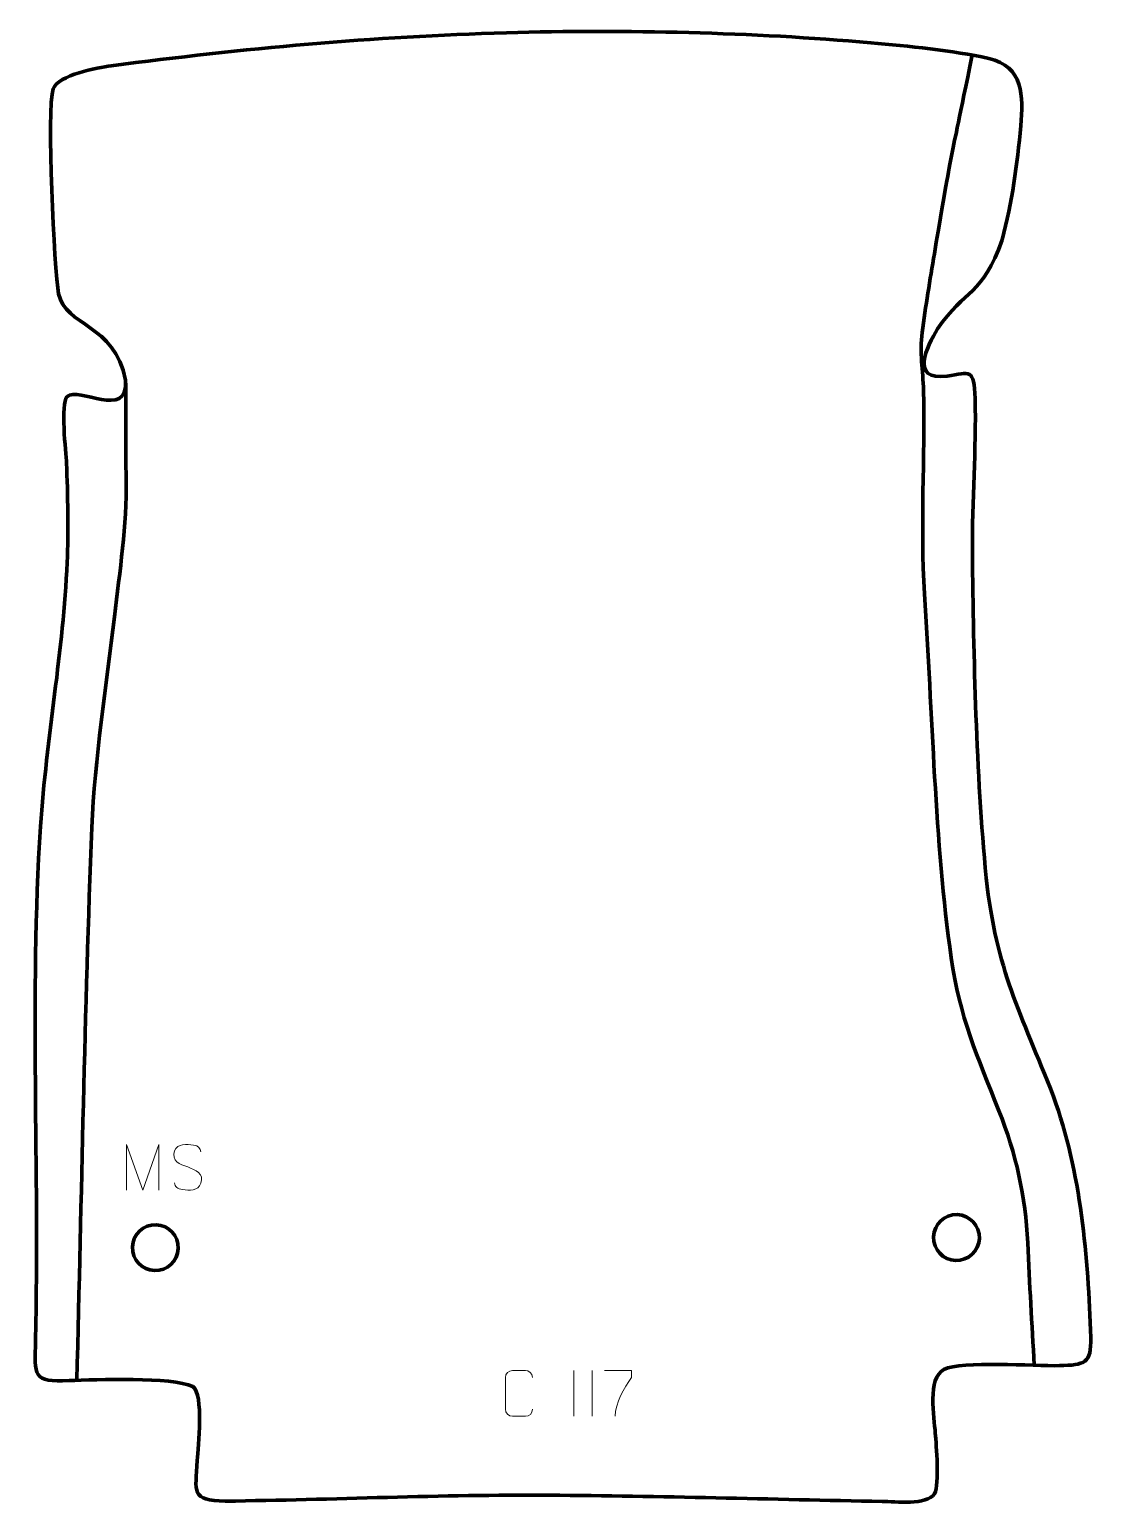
# Model space of a CAD drawing. Header units: millimetres. Extents: x 916 to 1496, y 52 to 857.
import ezdxf

# ---------------------------------------------------------------- set-up
doc = ezdxf.new("R2010")
doc.units = ezdxf.units.MM
doc.header["$MEASUREMENT"] = 0
doc.layers.add('layer 2', color=7, linetype='Continuous')
doc.layers.add('layer 3', color=7, linetype='Continuous')

msp = doc.modelspace()

# ---------------------------------------------------------------- linework, layer by layer
at = {"layer": 'layer 2', "color": 142, "lineweight": 158}
for points, knots in [([(1430.4494, 842.7565), (1416.3028, 772.555), (1421.8939, 805.0207), (1409.8274, 734.415), (1409.8274, 734.415), (1407.3852, 720.0901), (1405.1447, 705.7609), (1403.1496, 691.3667), (1403.1496, 691.3667), (1401.7055, 680.8888), (1403.6582, 670.4291), (1403.902, 659.927), (1403.902, 659.927), (1404.7628, 622.8561), (1402.1249, 586.081), (1404.4254, 548.9616), (1404.4254, 548.9616), (1408.8592, 483.9613), (1409.98, 414.1195), (1419.0423, 350.4621), (1419.0423, 350.4621), (1423.5997, 318.4497), (1433.3353, 296.5948), (1445.058, 267.1221), (1445.058, 267.1221), (1454.3006, 243.8375), (1459.6365, 220.1812), (1460.7898, 195.1396), (1460.7898, 195.1396), (1461.7175, 172.8586), (1463.0969, 150.5943), (1464.341, 128.329)], [0, 0, 0, 0, 0.11111111, 0.11111111, 0.11111111, 0.11111111, 0.22222222, 0.22222222, 0.22222222, 0.22222222, 0.33333333, 0.33333333, 0.33333333, 0.33333333, 0.44444444, 0.44444444, 0.44444444, 0.44444444, 0.55555556, 0.55555556, 0.55555556, 0.55555556, 0.66666667, 0.66666667, 0.66666667, 0.66666667, 0.77777778, 0.77777778, 0.77777778, 0.77777778, 1, 1, 1, 1]), ([(941.996, 120.0918), (944.7164, 220.4218), (946.1297, 321.2478), (950.2275, 421.4807), (950.2275, 421.4807), (951.7658, 459.1095), (958.0691, 498.7378), (962.5127, 536.3362), (962.5127, 536.3362), (965.5001, 561.6131), (969.2756, 585.9758), (968.9038, 611.5105), (968.9038, 611.5105), (968.649, 629.0091), (968.6596, 646.3402), (968.668, 663.8342)], [0, 0, 0, 0, 0.2, 0.2, 0.2, 0.2, 0.4, 0.4, 0.4, 0.4, 0.6, 0.6, 0.6, 0.6, 1, 1, 1, 1])]:
    msp.add_open_spline(points, degree=3, knots=knots, dxfattribs=at)
at = {"layer": 'layer 2', "color": 250, "lineweight": 9}
for points, knots in [([(969.1241, 223.799), (969.1241, 223.799), (969.1241, 248.7569), (969.1241, 248.7569), (969.1241, 248.7569), (969.1241, 248.7569), (978.0492, 223.799), (978.0492, 223.799), (978.0492, 223.799), (978.0492, 223.799), (986.8091, 248.7564), (986.8091, 248.7564), (986.8091, 248.7564), (986.8091, 248.7564), (986.8091, 223.799), (986.8091, 223.799)], [0, 0, 0, 0, 0.2, 0.2, 0.2, 0.2, 0.4, 0.4, 0.4, 0.4, 0.6, 0.6, 0.6, 0.6, 1, 1, 1, 1]), ([(1002.5163, 236.4489), (998.268, 237.9193), (993.3599, 239.7151), (995.365, 245.2354), (995.365, 245.2354), (996.8685, 249.3753), (1002.0821, 248.9868), (1005.6857, 248.3857), (1005.6857, 248.3857), (1008.5463, 247.9085), (1009.411, 246.6953), (1009.7216, 244.6112)], [0, 0, 0, 0, 0.25, 0.25, 0.25, 0.25, 0.5, 0.5, 0.5, 0.5, 1, 1, 1, 1]), ([(1002.5163, 236.4488), (1006.5349, 234.8021), (1011.5644, 232.9138), (1009.7304, 227.5535), (1009.7304, 227.5535), (1008.2706, 223.2871), (1003.3598, 223.5438), (999.6337, 224.0985), (999.6337, 224.0985), (996.8837, 224.5083), (995.6628, 225.7218), (995.2848, 227.834)], [0, 0, 0, 0, 0.25, 0.25, 0.25, 0.25, 0.5, 0.5, 0.5, 0.5, 1, 1, 1, 1]), ([(1190.659, 104.3332), (1190.5192, 102.0098), (1188.842, 100.5302), (1186.6943, 100.5194), (1186.6943, 100.5194), (1184.3624, 100.5198), (1182.0305, 100.5198), (1179.699, 100.5194), (1179.699, 100.5194), (1177.774, 100.414), (1175.8019, 102.2985), (1175.8131, 104.3158), (1175.8131, 104.3158), (1175.8135, 110.0859), (1175.8135, 115.8556), (1175.8131, 121.6249), (1175.8131, 121.6249), (1175.8173, 123.763), (1177.564, 125.4822), (1179.7164, 125.4687), (1179.7164, 125.4687), (1182.0421, 125.4687), (1184.3682, 125.4687), (1186.6943, 125.4687), (1186.6943, 125.4687), (1188.6409, 125.5042), (1190.6323, 124.0127), (1190.659, 121.5751)], [0, 0, 0, 0, 0.125, 0.125, 0.125, 0.125, 0.25, 0.25, 0.25, 0.25, 0.375, 0.375, 0.375, 0.375, 0.5, 0.5, 0.5, 0.5, 0.625, 0.625, 0.625, 0.625, 0.75, 0.75, 0.75, 0.75, 1, 1, 1, 1]), ([(1229.8279, 125.4715), (1229.8279, 125.4715), (1244.644, 125.4715), (1244.644, 125.4715), (1244.644, 125.4715), (1244.6437, 124.2219), (1244.6437, 122.9723), (1244.644, 121.7225), (1244.644, 121.7225), (1240.6496, 115.7254), (1235.7344, 107.8918), (1235.7344, 100.513)], [0, 0, 0, 0, 0.25, 0.25, 0.25, 0.25, 0.5, 0.5, 0.5, 0.5, 1, 1, 1, 1])]:
    msp.add_open_spline(points, degree=3, knots=knots, dxfattribs=at)
at = {"layer": 'layer 2', "color": 142, "lineweight": 200}
for points in [[(1421.4471, 185.4547), (1414.5478, 185.6981), (1409.1521, 191.4883), (1409.3954, 198.3875), (1409.3954, 198.3875), (1409.6388, 205.2868), (1415.429, 210.6825), (1422.3283, 210.4392), (1422.3283, 210.4392), (1429.2275, 210.1959), (1434.6232, 204.4056), (1434.3799, 197.5064), (1434.3799, 197.5064), (1434.1366, 190.6071), (1428.3463, 185.2114), (1421.4471, 185.4547)], [(984.4191, 179.9532), (977.5198, 180.1966), (972.1241, 185.9868), (972.3675, 192.8861), (972.3675, 192.8861), (972.6108, 199.7853), (978.401, 205.181), (985.3003, 204.9377), (985.3003, 204.9377), (992.1996, 204.6944), (997.5953, 198.9041), (997.3519, 192.0049), (997.3519, 192.0049), (997.1086, 185.1057), (991.3184, 179.7099), (984.4191, 179.9532)]]:
    msp.add_open_spline(points, degree=3, knots=[0, 0, 0, 0, 0.2, 0.2, 0.2, 0.2, 0.4, 0.4, 0.4, 0.4, 0.6, 0.6, 0.6, 0.6, 1, 1, 1, 1], dxfattribs=at)
at = {"layer": 'layer 2', "color": 250, "lineweight": 9}
for points in [[(1213.236, 125.4793), (1213.236, 125.4793), (1213.236, 100.5052), (1213.236, 100.5052)], [(1223.236, 125.4793), (1223.236, 125.4793), (1223.236, 100.5052), (1223.236, 100.5052)]]:
    msp.add_open_spline(points, degree=3, dxfattribs=at)
at = {"layer": 'layer 3', "color": 242, "lineweight": 158}
msp.add_open_spline([(1446.7982, 741.948), (1435.9712, 711.0941), (1426.5208, 715.6041), (1411.6049, 693.3776), (1411.6049, 693.3776), (1405.6529, 683.8456), (1396.3329, 664.6722), (1416.7744, 667.7133), (1416.7744, 667.7133), (1429.3828, 669.5889), (1431.5351, 672.1902), (1432.085, 655.4205), (1432.085, 655.4205), (1432.7151, 627.6125), (1430.389, 599.647), (1430.5899, 571.5906), (1430.5899, 571.5906), (1431.2125, 513.0055), (1432.6241, 452.4008), (1438.0868, 394.0986), (1438.0868, 394.0986), (1443.773, 342.9566), (1456.8544, 320.8511), (1474.7814, 274.8944), (1474.7814, 274.8944), (1489.8681, 233.7197), (1493.7644, 187.0111), (1495.1179, 143.4108), (1495.1179, 143.4108), (1495.558, 129.2346), (1491.7808, 128.4722), (1478.0405, 128.1052), (1478.0405, 128.1052), (1464.1533, 127.8433), (1424.6022, 130.8521), (1415.0582, 126.0041), (1415.0582, 126.0041), (1405.9028, 121.3535), (1409.6651, 99.7243), (1410.3583, 91.3277), (1410.3583, 91.3277), (1410.8668, 84.2875), (1412.7632, 63.9604), (1409.9086, 58.2354), (1409.9086, 58.2354), (1405.6568, 51.8599), (1388.5926, 53.9474), (1381.3851, 54.0764), (1381.3851, 54.0764), (1320.9826, 55.1631), (1260.2363, 57.0848), (1199.8732, 57.4734), (1199.8732, 57.4734), (1140.9097, 57.853), (1081.9538, 54.9819), (1022.9964, 54.225), (1022.9964, 54.225), (1004.0424, 54.6655), (1006.7945, 58.8693), (1007.6704, 76.4465), (1007.6704, 76.4465), (1008.1502, 84.1255), (1011.3829, 112.2054), (1005.2975, 116.7705), (1005.2975, 116.7705), (993.8489, 122.0262), (952.5202, 120.5605), (937.7972, 119.9187), (937.7972, 119.9187), (917.7055, 119.1431), (918.9507, 122.1863), (919.5059, 142.0233), (919.5059, 142.0233), (921.6429, 234.9042), (916.2001, 329.605), (922.1744, 422.0463), (922.1744, 422.0463), (925.4874, 470.0236), (934.6596, 518.4473), (936.7261, 566.0913), (936.7261, 566.0913), (937.4641, 583.1047), (937.057, 603.0703), (936.4317, 620.1746), (936.4317, 620.1746), (935.9642, 626.1557), (933.1659, 652.8973), (936.6381, 656.3605), (936.6381, 656.3605), (942.8216, 662.5284), (970.0004, 643.31), (968.617, 665.4109), (968.617, 665.4109), (962.6241, 696.4517), (935.7451, 694.5642), (932.0819, 712.5308), (932.0819, 712.5308), (929.7358, 725.4091), (925.3405, 813.4064), (929.163, 824.2765), (929.163, 824.2765), (931.8375, 831.8825), (953.4623, 835.8814), (960.6977, 836.8359), (960.6977, 836.8359), (1032.3245, 846.2853), (1104.1669, 852.8062), (1176.4011, 854.8997), (1176.4011, 854.8997), (1241.7037, 856.6465), (1310.0875, 855.1491), (1375.1944, 849.4171), (1375.1944, 849.4171), (1395.5287, 847.6269), (1419.631, 845.3169), (1439.527, 840.8613), (1439.527, 840.8613), (1458.5013, 836.5115), (1458.3806, 820.2797), (1456.9647, 804.1243), (1456.9647, 804.1243), (1455.1194, 783.0696), (1452.1624, 762.4198), (1446.7982, 741.948)], degree=3, knots=[0, 0, 0, 0, 0.03125, 0.03125, 0.03125, 0.03125, 0.0625, 0.0625, 0.0625, 0.0625, 0.09375, 0.09375, 0.09375, 0.09375, 0.125, 0.125, 0.125, 0.125, 0.15625, 0.15625, 0.15625, 0.15625, 0.1875, 0.1875, 0.1875, 0.1875, 0.21875, 0.21875, 0.21875, 0.21875, 0.25, 0.25, 0.25, 0.25, 0.28125, 0.28125, 0.28125, 0.28125, 0.3125, 0.3125, 0.3125, 0.3125, 0.34375, 0.34375, 0.34375, 0.34375, 0.375, 0.375, 0.375, 0.375, 0.40625, 0.40625, 0.40625, 0.40625, 0.4375, 0.4375, 0.4375, 0.4375, 0.46875, 0.46875, 0.46875, 0.46875, 0.5, 0.5, 0.5, 0.5, 0.53125, 0.53125, 0.53125, 0.53125, 0.5625, 0.5625, 0.5625, 0.5625, 0.59375, 0.59375, 0.59375, 0.59375, 0.625, 0.625, 0.625, 0.625, 0.65625, 0.65625, 0.65625, 0.65625, 0.6875, 0.6875, 0.6875, 0.6875, 0.71875, 0.71875, 0.71875, 0.71875, 0.75, 0.75, 0.75, 0.75, 0.78125, 0.78125, 0.78125, 0.78125, 0.8125, 0.8125, 0.8125, 0.8125, 0.84375, 0.84375, 0.84375, 0.84375, 0.875, 0.875, 0.875, 0.875, 0.90625, 0.90625, 0.90625, 0.90625, 0.9375, 0.9375, 0.9375, 0.9375, 1, 1, 1, 1], dxfattribs=at)

doc.saveas('drawing.dxf')
